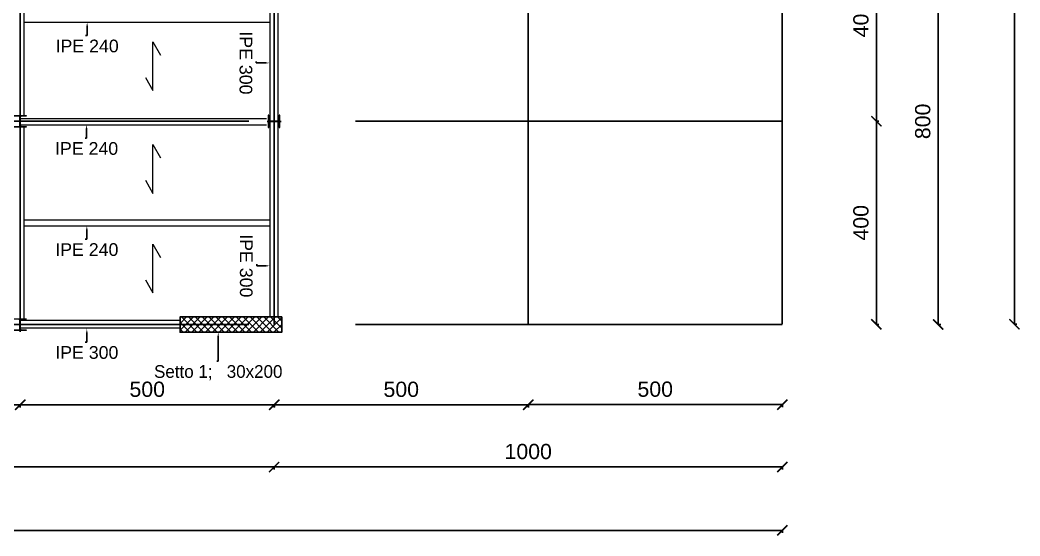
# Model space of a CAD drawing. Header units: millimetres. Extents: x 1415 to 3549, y 2194 to 4677.
# Drawn here: x 1824.76 to 1844.44, y 2296.88 to 2307.04 of the extents above; entities that cross this region are included whole.
import ezdxf
from ezdxf import colors
from ezdxf.entities.mleader import LeaderData, LeaderLine
from ezdxf.math import Vec2, Vec3

# ---------------------------------------------------------------- set-up
doc = ezdxf.new("R2010")
doc.units = ezdxf.units.MM
doc.linetypes.add('ACAD_ISO02W100', pattern=[15, 12, -3])
doc.linetypes.add('DASHDOT', pattern=[1, 0.5, -0.25, 0, -0.25])
doc.layers.get('0').update_dxf_attribs({"plot": 0})
doc.layers.add('02P', color=7, linetype='DASHDOT')
doc.layers.add('linea tratteggiata', color=221, linetype='ACAD_ISO02W100')
for name, color, linetype, lineweight in [('bulloni', 170, 'Continuous', 15), ('Layer4', 7, 'Continuous', 15), ('quote', 252, 'Continuous', 5), ('Setti', 5, 'Continuous', 30), ('staffe', 10, 'Continuous', 9)]:
    doc.layers.add(name, color=color, linetype=linetype, lineweight=lineweight)
doc.styles.get("Standard").update_dxf_attribs({"font": 'arial.ttf'})
doc.dimstyles.new('quote cm scala 200', dxfattribs={"dimtxt": 0.3, "dimasz": 0.2, "dimexe": 0.05, "dimexo": 0.0015, "dimgap": 0.15, "dimtad": 1, "dimdec": 0, "dimlfac": 100, "dimzin": 0, "dimdsep": 46, "dimtxsty": 'Standard', "dimblk": 'ARCHTICK', "dimcen": 0, "dimclre": 252, "dimadec": 0, "dimazin": 2, "dimtfac": 1, "dimtdec": 0, "dimtofl": 0, "dimtmove": 0, "dimatfit": 3, "dimfxl": 0.0035, "dimfxlon": 1, "dimtolj": 1, "dimtzin": 0, "dimarcsym": 0})

# ---------------------------------------------------------------- blocks, each defined once
blk = doc.blocks.new('_ArchTick')
at = {"color": 0, "linetype": 'ByBlock', "const_width": 0.15}
blk.add_lwpolyline([(-0.5, -0.5), (0.5, 0.5)], dxfattribs=at)
blk = doc.blocks.new('*D45')
at = {"layer": 'Defpoints', "color": 0, "transparency": 16777216}
for p in [(1841.612, 2309.048), (1841.612, 2305.048), (1841.616, 2305.048)]:
    blk.add_point(p, dxfattribs=at)
at = {"layer": 'quote', "color": 252, "lineweight": -2, "transparency": 16777216}
for p, q in [((1841.614, 2309.048), (1841.666, 2309.048)), ((1841.614, 2305.048), (1841.666, 2305.048))]:
    blk.add_line(p, q, dxfattribs=at)
at = {"layer": 'quote', "color": 0, "linetype": 'Continuous', "lineweight": -2, "transparency": 16777216}
blk.add_line((1841.616, 2309.048), (1841.616, 2305.048), dxfattribs=at)
at = {"layer": 'quote', "color": 0, "lineweight": -2, "transparency": 16777216, "xscale": 0.2, "yscale": 0.2, "zscale": 0.2}
for p, rotation in [((1841.616, 2309.048), 90), ((1841.616, 2305.048), 270)]:
    blk.add_blockref('_ArchTick', p, dxfattribs=dict(at, rotation=rotation))
at = {"layer": 'quote', "color": 0, "transparency": 16777216, "insert": (1841.313, 2307.048), "char_height": 0.3, "width": 0.90696, "attachment_point": 5, "rotation": 90}
blk.add_mtext('\\A1;400', dxfattribs=at)
blk = doc.blocks.new('*D46')
at = {"layer": 'Defpoints', "color": 0, "transparency": 16777216}
for p in [(1841.612, 2305.048), (1841.612, 2301.048), (1841.616, 2301.048)]:
    blk.add_point(p, dxfattribs=at)
at = {"layer": 'quote', "color": 252, "lineweight": -2, "transparency": 16777216}
for p, q in [((1841.614, 2305.048), (1841.666, 2305.048)), ((1841.614, 2301.048), (1841.666, 2301.048))]:
    blk.add_line(p, q, dxfattribs=at)
at = {"layer": 'quote', "color": 0, "linetype": 'Continuous', "lineweight": -2, "transparency": 16777216}
blk.add_line((1841.616, 2305.048), (1841.616, 2301.048), dxfattribs=at)
at = {"layer": 'quote', "color": 0, "lineweight": -2, "transparency": 16777216, "xscale": 0.2, "yscale": 0.2, "zscale": 0.2}
for p, rotation in [((1841.616, 2305.048), 90), ((1841.616, 2301.048), 270)]:
    blk.add_blockref('_ArchTick', p, dxfattribs=dict(at, rotation=rotation))
at = {"layer": 'quote', "color": 0, "transparency": 16777216, "insert": (1841.313, 2303.048), "char_height": 0.3, "width": 0.90696, "attachment_point": 5, "rotation": 90}
blk.add_mtext('\\A1;400', dxfattribs=at)
blk = doc.blocks.new('*D101')
at = {"layer": 'Defpoints', "color": 0, "transparency": 16777216}
for p in [(1819.762, 2301.044), (1824.766, 2301.045), (1824.766, 2299.465)]:
    blk.add_point(p, dxfattribs=at)
at = {"layer": 'quote', "color": 252, "lineweight": -2, "transparency": 16777216}
for p, q in [((1819.762, 2299.468), (1819.762, 2299.415)), ((1824.766, 2299.468), (1824.766, 2299.415))]:
    blk.add_line(p, q, dxfattribs=at)
at = {"layer": 'quote', "color": 0, "linetype": 'Continuous', "lineweight": -2, "transparency": 16777216}
blk.add_line((1819.762, 2299.465), (1824.766, 2299.465), dxfattribs=at)
at = {"layer": 'quote', "color": 0, "lineweight": -2, "transparency": 16777216, "xscale": 0.2, "yscale": 0.2, "zscale": 0.2, "rotation": 180}
blk.add_blockref('_ArchTick', (1819.762, 2299.465), dxfattribs=at)
at = {"layer": 'quote', "color": 0, "lineweight": -2, "transparency": 16777216, "xscale": 0.2, "yscale": 0.2, "zscale": 0.2}
blk.add_blockref('_ArchTick', (1824.766, 2299.465), dxfattribs=at)
at = {"layer": 'quote', "color": 0, "transparency": 16777216, "insert": (1822.264, 2299.768), "char_height": 0.3, "attachment_point": 5}
blk.add_mtext('\\A1;500', dxfattribs=at)
blk = doc.blocks.new('*D102')
at = {"layer": 'Defpoints', "color": 0, "transparency": 16777216}
for p in [(1824.762, 2301.047), (1829.766, 2301.048), (1829.766, 2299.466)]:
    blk.add_point(p, dxfattribs=at)
at = {"layer": 'quote', "color": 252, "lineweight": -2, "transparency": 16777216}
for p, q in [((1824.762, 2299.47), (1824.762, 2299.416)), ((1829.766, 2299.47), (1829.766, 2299.416))]:
    blk.add_line(p, q, dxfattribs=at)
at = {"layer": 'quote', "color": 0, "linetype": 'Continuous', "lineweight": -2, "transparency": 16777216}
blk.add_line((1824.762, 2299.466), (1829.766, 2299.466), dxfattribs=at)
at = {"layer": 'quote', "color": 0, "lineweight": -2, "transparency": 16777216, "xscale": 0.2, "yscale": 0.2, "zscale": 0.2, "rotation": 180}
blk.add_blockref('_ArchTick', (1824.762, 2299.466), dxfattribs=at)
at = {"layer": 'quote', "color": 0, "lineweight": -2, "transparency": 16777216, "xscale": 0.2, "yscale": 0.2, "zscale": 0.2}
blk.add_blockref('_ArchTick', (1829.766, 2299.466), dxfattribs=at)
at = {"layer": 'quote', "color": 0, "transparency": 16777216, "insert": (1827.264, 2299.769), "char_height": 0.3, "attachment_point": 5}
blk.add_mtext('\\A1;500', dxfattribs=at)
blk = doc.blocks.new('*D103')
at = {"layer": 'Defpoints', "color": 0, "transparency": 16777216}
for p in [(1829.762, 2301.043), (1834.766, 2301.044), (1834.766, 2299.465)]:
    blk.add_point(p, dxfattribs=at)
at = {"layer": 'quote', "color": 252, "lineweight": -2, "transparency": 16777216}
for p, q in [((1829.762, 2299.468), (1829.762, 2299.415)), ((1834.766, 2299.468), (1834.766, 2299.415))]:
    blk.add_line(p, q, dxfattribs=at)
at = {"layer": 'quote', "color": 0, "linetype": 'Continuous', "lineweight": -2, "transparency": 16777216}
blk.add_line((1829.762, 2299.465), (1834.766, 2299.465), dxfattribs=at)
at = {"layer": 'quote', "color": 0, "lineweight": -2, "transparency": 16777216, "xscale": 0.2, "yscale": 0.2, "zscale": 0.2, "rotation": 180}
blk.add_blockref('_ArchTick', (1829.762, 2299.465), dxfattribs=at)
at = {"layer": 'quote', "color": 0, "lineweight": -2, "transparency": 16777216, "xscale": 0.2, "yscale": 0.2, "zscale": 0.2}
blk.add_blockref('_ArchTick', (1834.766, 2299.465), dxfattribs=at)
at = {"layer": 'quote', "color": 0, "transparency": 16777216, "insert": (1832.264, 2299.768), "char_height": 0.3, "attachment_point": 5}
blk.add_mtext('\\A1;500', dxfattribs=at)
blk = doc.blocks.new('*D104')
at = {"layer": 'Defpoints', "color": 0, "transparency": 16777216}
for p in [(1834.761, 2301.047), (1839.765, 2301.047), (1839.765, 2299.468)]:
    blk.add_point(p, dxfattribs=at)
at = {"layer": 'quote', "color": 252, "lineweight": -2, "transparency": 16777216}
for p, q in [((1834.761, 2299.472), (1834.761, 2299.418)), ((1839.765, 2299.472), (1839.765, 2299.418))]:
    blk.add_line(p, q, dxfattribs=at)
at = {"layer": 'quote', "color": 0, "linetype": 'Continuous', "lineweight": -2, "transparency": 16777216}
blk.add_line((1834.761, 2299.468), (1839.765, 2299.468), dxfattribs=at)
at = {"layer": 'quote', "color": 0, "lineweight": -2, "transparency": 16777216, "xscale": 0.2, "yscale": 0.2, "zscale": 0.2, "rotation": 180}
blk.add_blockref('_ArchTick', (1834.761, 2299.468), dxfattribs=at)
at = {"layer": 'quote', "color": 0, "lineweight": -2, "transparency": 16777216, "xscale": 0.2, "yscale": 0.2, "zscale": 0.2}
blk.add_blockref('_ArchTick', (1839.765, 2299.468), dxfattribs=at)
at = {"layer": 'quote', "color": 0, "transparency": 16777216, "insert": (1837.263, 2299.771), "char_height": 0.3, "attachment_point": 5}
blk.add_mtext('\\A1;500', dxfattribs=at)
blk = doc.blocks.new('*D106')
at = {"layer": 'Defpoints', "color": 0, "transparency": 16777216}
for p in [(1814.762, 2301.043), (1829.762, 2301.045), (1829.762, 2298.241)]:
    blk.add_point(p, dxfattribs=at)
at = {"layer": 'quote', "color": 252, "lineweight": -2, "transparency": 16777216}
for p, q in [((1814.762, 2298.245), (1814.762, 2298.191)), ((1829.762, 2298.245), (1829.762, 2298.191))]:
    blk.add_line(p, q, dxfattribs=at)
at = {"layer": 'quote', "color": 0, "linetype": 'Continuous', "lineweight": -2, "transparency": 16777216}
blk.add_line((1814.762, 2298.241), (1829.762, 2298.241), dxfattribs=at)
at = {"layer": 'quote', "color": 0, "lineweight": -2, "transparency": 16777216, "xscale": 0.2, "yscale": 0.2, "zscale": 0.2, "rotation": 180}
blk.add_blockref('_ArchTick', (1814.762, 2298.241), dxfattribs=at)
at = {"layer": 'quote', "color": 0, "lineweight": -2, "transparency": 16777216, "xscale": 0.2, "yscale": 0.2, "zscale": 0.2}
blk.add_blockref('_ArchTick', (1829.762, 2298.241), dxfattribs=at)
at = {"layer": 'quote', "color": 0, "transparency": 16777216, "insert": (1822.262, 2298.544), "char_height": 0.3, "attachment_point": 5}
blk.add_mtext('\\A1;1500', dxfattribs=at)
blk = doc.blocks.new('*D107')
at = {"layer": 'Defpoints', "color": 0, "transparency": 16777216}
for p in [(1829.762, 2301.045), (1839.765, 2301.051), (1839.765, 2298.241)]:
    blk.add_point(p, dxfattribs=at)
at = {"layer": 'quote', "color": 252, "lineweight": -2, "transparency": 16777216}
for p, q in [((1829.762, 2298.244), (1829.762, 2298.191)), ((1839.765, 2298.244), (1839.765, 2298.191))]:
    blk.add_line(p, q, dxfattribs=at)
at = {"layer": 'quote', "color": 0, "linetype": 'Continuous', "lineweight": -2, "transparency": 16777216}
blk.add_line((1829.762, 2298.241), (1839.765, 2298.241), dxfattribs=at)
at = {"layer": 'quote', "color": 0, "lineweight": -2, "transparency": 16777216, "xscale": 0.2, "yscale": 0.2, "zscale": 0.2, "rotation": 180}
blk.add_blockref('_ArchTick', (1829.762, 2298.241), dxfattribs=at)
at = {"layer": 'quote', "color": 0, "lineweight": -2, "transparency": 16777216, "xscale": 0.2, "yscale": 0.2, "zscale": 0.2}
blk.add_blockref('_ArchTick', (1839.765, 2298.241), dxfattribs=at)
at = {"layer": 'quote', "color": 0, "transparency": 16777216, "insert": (1834.763, 2298.544), "char_height": 0.3, "width": 0.86664, "attachment_point": 5}
blk.add_mtext('\\A1;1000', dxfattribs=at)
blk = doc.blocks.new('*D108')
at = {"layer": 'Defpoints', "color": 0, "transparency": 16777216}
for p in [(1830.322, 2309.044), (1842.833, 2309.044), (1830.322, 2301.045)]:
    blk.add_point(p, dxfattribs=at)
at = {"layer": 'quote', "color": 252, "lineweight": -2, "transparency": 16777216}
for p, q in [((1842.83, 2309.044), (1842.883, 2309.044)), ((1842.83, 2301.045), (1842.883, 2301.045))]:
    blk.add_line(p, q, dxfattribs=at)
at = {"layer": 'quote', "color": 0, "linetype": 'Continuous', "lineweight": -2, "transparency": 16777216}
blk.add_line((1842.833, 2301.045), (1842.833, 2309.044), dxfattribs=at)
at = {"layer": 'quote', "color": 0, "lineweight": -2, "transparency": 16777216, "xscale": 0.2, "yscale": 0.2, "zscale": 0.2}
for p, rotation in [((1842.833, 2309.044), 90), ((1842.833, 2301.045), 270)]:
    blk.add_blockref('_ArchTick', p, dxfattribs=dict(at, rotation=rotation))
at = {"layer": 'quote', "color": 0, "transparency": 16777216, "insert": (1842.53, 2305.044), "char_height": 0.3, "attachment_point": 5, "rotation": 90}
blk.add_mtext('\\A1;800', dxfattribs=at)
blk = doc.blocks.new('*D109')
at = {"layer": 'Defpoints', "color": 0, "transparency": 16777216}
for p in [(1840.472, 2321.044), (1840.325, 2301.051), (1844.332, 2301.051)]:
    blk.add_point(p, dxfattribs=at)
at = {"layer": 'quote', "color": 252, "lineweight": -2, "transparency": 16777216}
for p, q in [((1844.329, 2321.044), (1844.382, 2321.044)), ((1844.329, 2301.051), (1844.382, 2301.051))]:
    blk.add_line(p, q, dxfattribs=at)
at = {"layer": 'quote', "color": 0, "linetype": 'Continuous', "lineweight": -2, "transparency": 16777216}
blk.add_line((1844.332, 2321.044), (1844.332, 2301.051), dxfattribs=at)
at = {"layer": 'quote', "color": 0, "lineweight": -2, "transparency": 16777216, "xscale": 0.2, "yscale": 0.2, "zscale": 0.2}
for p, rotation in [((1844.332, 2321.044), 90), ((1844.332, 2301.051), 270)]:
    blk.add_blockref('_ArchTick', p, dxfattribs=dict(at, rotation=rotation))
at = {"layer": 'quote', "color": 0, "transparency": 16777216, "insert": (1844.029, 2311.047), "char_height": 0.3, "attachment_point": 5, "rotation": 90}
blk.add_mtext('\\A1;2000', dxfattribs=at)
blk = doc.blocks.new('*D110')
at = {"layer": 'Defpoints', "color": 0, "transparency": 16777216}
for p in [(1804.758, 2301.043), (1839.765, 2301.046), (1839.765, 2296.993)]:
    blk.add_point(p, dxfattribs=at)
at = {"layer": 'quote', "color": 252, "lineweight": -2, "transparency": 16777216}
for p, q in [((1804.758, 2296.997), (1804.758, 2296.943)), ((1839.765, 2296.997), (1839.765, 2296.943))]:
    blk.add_line(p, q, dxfattribs=at)
at = {"layer": 'quote', "color": 0, "linetype": 'Continuous', "lineweight": -2, "transparency": 16777216}
blk.add_line((1804.758, 2296.993), (1839.765, 2296.993), dxfattribs=at)
at = {"layer": 'quote', "color": 0, "lineweight": -2, "transparency": 16777216, "xscale": 0.2, "yscale": 0.2, "zscale": 0.2, "rotation": 180}
blk.add_blockref('_ArchTick', (1804.758, 2296.993), dxfattribs=at)
at = {"layer": 'quote', "color": 0, "lineweight": -2, "transparency": 16777216, "xscale": 0.2, "yscale": 0.2, "zscale": 0.2}
blk.add_blockref('_ArchTick', (1839.765, 2296.993), dxfattribs=at)
at = {"layer": 'quote', "color": 0, "transparency": 16777216, "insert": (1822.262, 2297.296), "char_height": 0.3, "width": 1.12776, "attachment_point": 5}
blk.add_mtext('\\A1;3500', dxfattribs=at)

msp = doc.modelspace()

# ---------------------------------------------------------------- hatches: boundary and pattern name
at = {"layer": 'Layer4'}
h = msp.add_hatch(color=0, dxfattribs=at)
h.dxf.hatch_style = 1
h.paths.add_polyline_path([(1824.881, 2304.9308), (1824.881, 2304.9428), (1824.7858, 2304.9428, -0.4142136), (1824.7648, 2304.9638), (1824.7648, 2305.0458), (1824.761, 2305.0458), (1824.761, 2304.9308)])
h.paths.add_polyline_path([(1824.761, 2304.9308), (1824.761, 2305.0458), (1824.7573, 2305.0458), (1824.7573, 2304.9638, -0.4142136), (1824.7363, 2304.9428), (1824.641, 2304.9428), (1824.641, 2304.9308)])
h.paths.add_polyline_path([(1824.7858, 2305.1488), (1824.881, 2305.1488), (1824.881, 2305.1608), (1824.761, 2305.1608), (1824.761, 2305.0458), (1824.7648, 2305.0458), (1824.7648, 2305.1278, -0.4142136)])
h.paths.add_polyline_path([(1824.7573, 2305.1278), (1824.7573, 2305.0458), (1824.761, 2305.0458), (1824.761, 2305.1608), (1824.641, 2305.1608), (1824.641, 2305.1488), (1824.7363, 2305.1488, -0.4142136)])
h = msp.add_hatch(color=0, dxfattribs=at)
h.dxf.hatch_style = 1
h.paths.add_polyline_path([(1829.6448, 2305.1636), (1829.6568, 2305.1636), (1829.6568, 2305.0683, 0.4142136), (1829.6778, 2305.0473), (1829.7598, 2305.0473), (1829.7598, 2305.0436), (1829.6448, 2305.0436)])
h.paths.add_polyline_path([(1829.6448, 2305.0436), (1829.7598, 2305.0436), (1829.7598, 2305.0398), (1829.6778, 2305.0398, 0.4142136), (1829.6568, 2305.0188), (1829.6568, 2304.9236), (1829.6448, 2304.9236)])
h.paths.add_polyline_path([(1829.8628, 2305.0683), (1829.8628, 2305.1636), (1829.8748, 2305.1636), (1829.8748, 2305.0436), (1829.7598, 2305.0436), (1829.7598, 2305.0473), (1829.8418, 2305.0473, 0.4142136)])
h.paths.add_polyline_path([(1829.8418, 2305.0398), (1829.7598, 2305.0398), (1829.7598, 2305.0436), (1829.8748, 2305.0436), (1829.8748, 2304.9236), (1829.8628, 2304.9236), (1829.8628, 2305.0188, 0.4142136)])
h = msp.add_hatch(color=0, dxfattribs=at)
h.dxf.hatch_style = 1
h.paths.add_polyline_path([(1824.8813, 2300.9303), (1824.8813, 2300.9423), (1824.7861, 2300.9423, -0.4142136), (1824.7651, 2300.9633), (1824.7651, 2301.0453), (1824.7613, 2301.0453), (1824.7613, 2300.9303)])
h.paths.add_polyline_path([(1824.7613, 2300.9303), (1824.7613, 2301.0453), (1824.7576, 2301.0453), (1824.7576, 2300.9633, -0.4142136), (1824.7366, 2300.9423), (1824.6413, 2300.9423), (1824.6413, 2300.9303)])
h.paths.add_polyline_path([(1824.7861, 2301.1483), (1824.8813, 2301.1483), (1824.8813, 2301.1603), (1824.7613, 2301.1603), (1824.7613, 2301.0453), (1824.7651, 2301.0453), (1824.7651, 2301.1273, -0.4142136)])
h.paths.add_polyline_path([(1824.7576, 2301.1273), (1824.7576, 2301.0453), (1824.7613, 2301.0453), (1824.7613, 2301.1603), (1824.6413, 2301.1603), (1824.6413, 2301.1483), (1824.7366, 2301.1483, -0.4142136)])
at = {"layer": 'staffe', "lineweight": 5}
h = msp.add_hatch(dxfattribs=at)
h.set_pattern_fill('ANSI37', color=0, scale=0.03)
h.set_pattern_definition([(45, (1793.16778, 2311.18062), (-0.06735192, 0.06735192), []), (135, (1793.16778, 2311.18062), (-0.06735192, -0.06735192), [])])
h.paths.add_polyline_path([(1839.9116, 2321.1936), (1839.9116, 2320.8936), (1837.4116, 2320.8936), (1837.4116, 2321.1936)])
h.paths.add_polyline_path([(1839.9116, 2312.7936), (1839.6116, 2312.7936), (1839.6116, 2317.2936), (1839.9116, 2317.2936)])
h.paths.add_polyline_path([(1824.6116, 2317.2936), (1824.9116, 2317.2936), (1824.9116, 2312.7936), (1824.6116, 2312.7936)])
h.paths.add_polyline_path([(1837.9116, 2308.8957), (1837.9116, 2309.1957), (1839.9116, 2309.1936), (1839.9116, 2308.8936)])
h.paths.add_polyline_path([(1827.9116, 2300.8948), (1827.9116, 2301.1948), (1829.9116, 2301.1936), (1829.9116, 2300.8936)])

# ---------------------------------------------------------------- linework, layer by layer
at = {"layer": '02P'}
for p, q in [((1824.7616, 2304.9036), (1824.7616, 2305.1836)), ((1829.7616, 2304.9036), (1829.7616, 2305.1836)), ((1829.9016, 2305.0436), (1829.6216, 2305.0436)), ((1824.7616, 2300.9036), (1824.7616, 2301.1836))]:
    msp.add_line(p, q, dxfattribs=at)
at = {"layer": 'bulloni'}
for points in [[(1824.8414, 2306.9964), (1825.8595, 2306.9964), (1829.6756, 2306.9964)], [(1824.8414, 2303.1091), (1825.8595, 2303.1091), (1829.6818, 2303.1091)], [(1824.8414, 2302.9891), (1825.8595, 2302.9891), (1829.6818, 2302.9891)]]:
    msp.add_lwpolyline(points, dxfattribs=at)
at = {"layer": 'Layer4'}
for points in [[(1824.8414, 2305.1608), (1824.8414, 2308.9309)], [(1829.6816, 2305.0473), (1829.6816, 2308.9269)], [(1829.8416, 2305.0473), (1829.8416, 2308.9269)], [(1824.7648, 2305.0989), (1829.6116, 2305.0989)], [(1824.7648, 2304.9789), (1829.6116, 2304.9789)], [(1824.8414, 2301.1603), (1824.8414, 2304.9308)], [(1829.6816, 2301.1936), (1829.6816, 2305.0398)], [(1829.8416, 2301.1936), (1829.8416, 2305.0398)], [(1827.9116, 2301.1236), (1824.7651, 2301.1236)], [(1827.9116, 2300.9728), (1824.7651, 2300.9728)]]:
    msp.add_lwpolyline(points, dxfattribs=at)
at = {"layer": 'Layer4', "color": 9, "true_color": 0xc7c8ca}
for points in [[(1827.2267, 2305.9084), (1827.3767, 2305.6486), (1827.3767, 2306.0919), (1827.3767, 2306.6075), (1827.5267, 2306.3477)], [(1827.2267, 2303.8871), (1827.3767, 2303.6273), (1827.3767, 2304.0705), (1827.3767, 2304.5861), (1827.5267, 2304.3263)], [(1827.2267, 2301.9265), (1827.3767, 2301.6667), (1827.3767, 2302.1099), (1827.3767, 2302.6255), (1827.5267, 2302.3657)]]:
    msp.add_lwpolyline(points, dxfattribs=at)
at = {"layer": 'Layer4'}
for points in [[(1824.881, 2304.9308), (1824.641, 2304.9308), (1824.641, 2304.9428), (1824.7363, 2304.9428, 0.4142136), (1824.7573, 2304.9638), (1824.7573, 2305.1278, 0.4142136), (1824.7363, 2305.1488), (1824.641, 2305.1488), (1824.641, 2305.1608), (1824.881, 2305.1608), (1824.881, 2305.1488), (1824.7858, 2305.1488, 0.4142136), (1824.7648, 2305.1278), (1824.7648, 2304.9638, 0.4142136), (1824.7858, 2304.9428), (1824.881, 2304.9428)], [(1829.6448, 2305.1636), (1829.6448, 2304.9236), (1829.6568, 2304.9236), (1829.6568, 2305.0188, -0.4142136), (1829.6778, 2305.0398), (1829.8418, 2305.0398, -0.4142136), (1829.8628, 2305.0188), (1829.8628, 2304.9236), (1829.8748, 2304.9236), (1829.8748, 2305.1636), (1829.8628, 2305.1636), (1829.8628, 2305.0683, -0.4142136), (1829.8418, 2305.0473), (1829.6778, 2305.0473, -0.4142136), (1829.6568, 2305.0683), (1829.6568, 2305.1636)], [(1824.8813, 2300.9303), (1824.6413, 2300.9303), (1824.6413, 2300.9423), (1824.7366, 2300.9423, 0.4142136), (1824.7576, 2300.9633), (1824.7576, 2301.1273, 0.4142136), (1824.7366, 2301.1483), (1824.6413, 2301.1483), (1824.6413, 2301.1603), (1824.8813, 2301.1603), (1824.8813, 2301.1483), (1824.7861, 2301.1483, 0.4142136), (1824.7651, 2301.1273), (1824.7651, 2300.9633, 0.4142136), (1824.7861, 2300.9423), (1824.8813, 2300.9423)]]:
    msp.add_lwpolyline(points, format="xyb", close=True, dxfattribs=at)
at = {"layer": 'linea tratteggiata', "ltscale": 0.7}
for points in [[(1824.7616, 2301.0386), (1824.7616, 2322.0957)], [(1829.7616, 2301.0469), (1829.7616, 2322.0957)], [(1834.7609, 2301.0491), (1834.758, 2322.0957)], [(1839.7649, 2301.0513), (1839.7622, 2322.0957)], [(1839.7644, 2305.0458), (1803.7089, 2305.0438)], [(1839.7649, 2301.0458), (1803.7082, 2301.0428)]]:
    msp.add_lwpolyline(points, dxfattribs=at)
at = {"layer": 'Setti'}
for points in [[(1827.9116, 2301.1947), (1827.9116, 2300.8947), (1829.9116, 2300.895), (1829.9116, 2301.195), (1827.9116, 2301.1947)], [(1829.9116, 2301.1936), (1829.9116, 2300.8936), (1827.9116, 2300.8948), (1827.9116, 2301.1948), (1829.9116, 2301.1936)]]:
    msp.add_lwpolyline(points, dxfattribs=at)

# ---------------------------------------------------------------- dimensions: what is measured, and where the dimension line sits
at = {"layer": 'quote'}
dim = msp.add_linear_dim(base=(1844.3324, 2301.0513), p1=(1840.4719, 2321.0436), p2=(1840.3252, 2301.0513), angle=90, text='2000', dimstyle='quote cm scala 200', dxfattribs=at)
dim.commit()
dim.dimension.update_dxf_attribs({"geometry": '*D109', "text_midpoint": (1844.0292, 2311.0474)})
for base, p1, p2, picture, middle in [((1842.8331, 2309.0436), (1830.3217, 2301.045), (1830.3219, 2309.0436), '*D108', (1842.5299, 2305.0443)), ((1841.6165, 2305.0482), (1841.6125, 2309.0482), (1841.6125, 2305.0482), '*D45', (1841.3133, 2307.0482)), ((1841.6165, 2301.0482), (1841.6125, 2305.0482), (1841.6125, 2301.0482), '*D46', (1841.3133, 2303.0482))]:
    dim = msp.add_linear_dim(base=base, p1=p1, p2=p2, angle=90, dimstyle='quote cm scala 200', dxfattribs=at)
    dim.commit()
    dim.dimension.update_dxf_attribs({"geometry": picture, "text_midpoint": middle})
for base, p1, p2, text, picture, middle in [((1839.7649, 2296.9932), (1804.7583, 2301.0429), (1839.7649, 2301.0458), '3500', '*D110', (1822.2616, 2297.2965)), ((1824.7655, 2299.4647), (1819.7616, 2301.0441), (1824.7655, 2301.0445), '500', '*D101', (1822.2635, 2299.7679)), ((1829.7655, 2299.4662), (1824.7616, 2301.0473), (1829.7655, 2301.0477), '500', '*D102', (1827.2635, 2299.7694)), ((1839.7649, 2298.2406), (1829.7616, 2301.045), (1839.7649, 2301.0513), '1000', '*D107', (1834.7632, 2298.5438)), ((1834.7655, 2299.4647), (1829.7616, 2301.0433), (1834.7655, 2301.0437), '500', '*D103', (1832.2635, 2299.7679)), ((1839.7649, 2299.4681), (1834.7609, 2301.0467), (1839.7649, 2301.0472), '500', '*D104', (1837.2629, 2299.7713))]:
    dim = msp.add_linear_dim(base=base, p1=p1, p2=p2, text=text, dimstyle='quote cm scala 200', dxfattribs=at)
    dim.commit()
    dim.dimension.update_dxf_attribs({"geometry": picture, "text_midpoint": middle})
dim = msp.add_linear_dim(base=(1829.7616, 2298.2411), p1=(1814.7616, 2301.0433), p2=(1829.7616, 2301.045), dimstyle='quote cm scala 200', dxfattribs=at)
dim.commit()
dim.dimension.update_dxf_attribs({"geometry": '*D106', "text_midpoint": (1822.2616, 2298.5443)})

# ---------------------------------------------------------------- leaders
ml = msp.add_multileader_mtext('Standard', dxfattribs=at)
ml.set_content('IPE 240', color=256)
ml.set_leader_properties()
ml.build(insert=Vec2(0, 0))
ml.multileader.update_dxf_attribs({"text_attachment_direction": 1, "dogleg_length": 0.03, "arrow_head_size": 0.075})
ctx = ml.context
ctx.base_point, ctx.char_height, ctx.arrow_head_size, ctx.landing_gap_size, ctx.plane_origin = Vec3(1826.0814, 2306.3179), 0.25, 0.075, 0.08, Vec3(1826.0814, 2306.9964)
ctx.text_align_type = 1
notes = []
notes.append((ctx, [(0, (1, 1, 0), (1826.0814, 2306.7331), (-1, 0), 0.03, [(0, [(1826.0814, 2306.9964)], 0, [])])]))
ctx.mtext.insert, ctx.mtext.alignment, ctx.mtext.flow_direction = Vec3(1826.0814, 2306.6531), 2, 5
ml = msp.add_multileader_mtext('Standard', dxfattribs=at)
ml.set_content('IPE 300', color=256)
ml.set_leader_properties()
ml.build(insert=Vec2(0, 0))
ml.multileader.update_dxf_attribs({"text_attachment_direction": 1, "dogleg_length": 0.03, "arrow_head_size": 0.075})
ctx = ml.context
ctx.base_point, ctx.char_height, ctx.arrow_head_size, ctx.landing_gap_size, ctx.plane_origin, ctx.plane_x_axis, ctx.plane_y_axis = Vec3(1828.9956, 2306.1945), 0.25, 0.075, 0.08, Vec3(1829.6743, 2306.1945), Vec3(0, -1), Vec3(1, 0)
ctx.text_align_type = 1
notes.append((ctx, [(0, (1, 1, 0), (1829.411, 2306.1945), (0, 1), 0.03, [(0, [(1829.6743, 2306.1945)], 0, [])])]))
ctx.mtext.insert, ctx.mtext.text_direction, ctx.mtext.rotation, ctx.mtext.alignment, ctx.mtext.flow_direction = Vec3(1829.331, 2306.1945), Vec3(0, -1), 4.712389, 2, 5
ml = msp.add_multileader_mtext('Standard', dxfattribs=at)
ml.set_content('IPE 240', color=256)
ml.set_leader_properties()
ml.build(insert=Vec2(0, 0))
ml.multileader.update_dxf_attribs({"text_attachment_direction": 1, "dogleg_length": 0.03, "arrow_head_size": 0.075})
ctx = ml.context
ctx.base_point, ctx.char_height, ctx.arrow_head_size, ctx.landing_gap_size, ctx.plane_origin = Vec3(1826.0705, 2304.3004), 0.25, 0.075, 0.08, Vec3(1826.0705, 2304.9789)
ctx.text_align_type = 1
notes.append((ctx, [(0, (1, 1, 0), (1826.0705, 2304.7157), (-1, 0), 0.03, [(0, [(1826.0705, 2304.9789)], 0, [])])]))
ctx.mtext.insert, ctx.mtext.alignment, ctx.mtext.flow_direction = Vec3(1826.0705, 2304.6357), 2, 5
ml = msp.add_multileader_mtext('Standard', dxfattribs=at)
ml.set_content('IPE 240', color=256)
ml.set_leader_properties()
ml.build(insert=Vec2(0, 0))
ml.multileader.update_dxf_attribs({"text_attachment_direction": 1, "dogleg_length": 0.03, "arrow_head_size": 0.075})
ctx = ml.context
ctx.base_point, ctx.char_height, ctx.arrow_head_size, ctx.landing_gap_size, ctx.plane_origin = Vec3(1826.0752, 2302.3106), 0.25, 0.075, 0.08, Vec3(1826.0752, 2302.9891)
ctx.text_align_type = 1
notes.append((ctx, [(0, (1, 1, 0), (1826.0752, 2302.7259), (-1, 0), 0.03, [(0, [(1826.0752, 2302.9891)], 0, [])])]))
ctx.mtext.insert, ctx.mtext.alignment, ctx.mtext.flow_direction = Vec3(1826.0752, 2302.6459), 2, 5
ml = msp.add_multileader_mtext('Standard', dxfattribs=at)
ml.set_content('IPE 300', color=256)
ml.set_leader_properties()
ml.build(insert=Vec2(0, 0))
ml.multileader.update_dxf_attribs({"text_attachment_direction": 1, "dogleg_length": 0.03, "arrow_head_size": 0.075})
ctx = ml.context
ctx.base_point, ctx.char_height, ctx.arrow_head_size, ctx.landing_gap_size, ctx.plane_origin, ctx.plane_x_axis, ctx.plane_y_axis = Vec3(1829.0029, 2302.2003), 0.25, 0.075, 0.08, Vec3(1829.6816, 2302.2003), Vec3(0, -1), Vec3(1, 0)
ctx.text_align_type = 1
notes.append((ctx, [(0, (1, 1, 0), (1829.4184, 2302.2003), (0, 1), 0.03, [(0, [(1829.6816, 2302.2003)], 0, [])])]))
ctx.mtext.insert, ctx.mtext.text_direction, ctx.mtext.rotation, ctx.mtext.alignment, ctx.mtext.flow_direction = Vec3(1829.3384, 2302.2003), Vec3(0, -1), 4.712389, 2, 5
ml = msp.add_multileader_mtext('Standard', dxfattribs=at)
ml.set_content('IPE 300', color=256)
ml.set_leader_properties()
ml.build(insert=Vec2(0, 0))
ml.multileader.update_dxf_attribs({"text_attachment_direction": 1, "dogleg_length": 0.03, "arrow_head_size": 0.075})
ctx = ml.context
ctx.base_point, ctx.char_height, ctx.arrow_head_size, ctx.landing_gap_size, ctx.plane_origin = Vec3(1826.075, 2300.2849), 0.25, 0.075, 0.08, Vec3(1826.075, 2300.9636)
ctx.text_align_type = 1
notes.append((ctx, [(0, (1, 1, 0), (1826.075, 2300.7004), (-1, 0), 0.03, [(0, [(1826.075, 2300.9636)], 0, [])])]))
ctx.mtext.insert, ctx.mtext.alignment, ctx.mtext.flow_direction = Vec3(1826.075, 2300.6204), 2, 5
ml = msp.add_multileader_mtext('Standard', dxfattribs=at)
ml.set_content('{\\fBahnschrift Light|b0|i0|c0|p34;\\C0;Setto 1;   30x200}', color=256)
ml.set_leader_properties()
ml.build(insert=Vec2(0, 0))
ml.multileader.update_dxf_attribs({"text_attachment_direction": 1, "dogleg_length": 0.03, "arrow_head_size": 0.075})
ctx = ml.context
ctx.base_point, ctx.char_height, ctx.arrow_head_size, ctx.landing_gap_size, ctx.plane_origin = Vec3(1828.6616, 2299.888), 0.25, 0.075, 0.08, Vec3(1827.5677, 2300.8936)
ctx.text_align_type = 1
notes.append((ctx, [(1, (1, 1, 0), (1828.6616, 2300.3255), (-1, 0), 0.03, [(0, [(1828.6616, 2300.8936), (1828.6616, 2300.3255)], 0, [])])]))
ctx.mtext.insert, ctx.mtext.alignment, ctx.mtext.flow_direction = Vec3(1828.6616, 2300.2455), 2, 5
for ctx, leaders in notes:
    for number, flags, end, landing, length, lines in leaders:
        leader = LeaderData()
        leader.index, (leader.has_last_leader_line, leader.has_dogleg_vector, leader.attachment_direction) = number, flags
        leader.last_leader_point, leader.dogleg_vector, leader.dogleg_length = Vec3(end), Vec3(landing), length
        for number, points, colour, breaks in lines:
            line = LeaderLine()
            line.index, line.vertices, line.color, line.breaks = number, Vec3.list(points), colors.encode_raw_color(colour), breaks
            leader.lines.append(line)
        ctx.leaders.append(leader)

doc.saveas('drawing.dxf')
